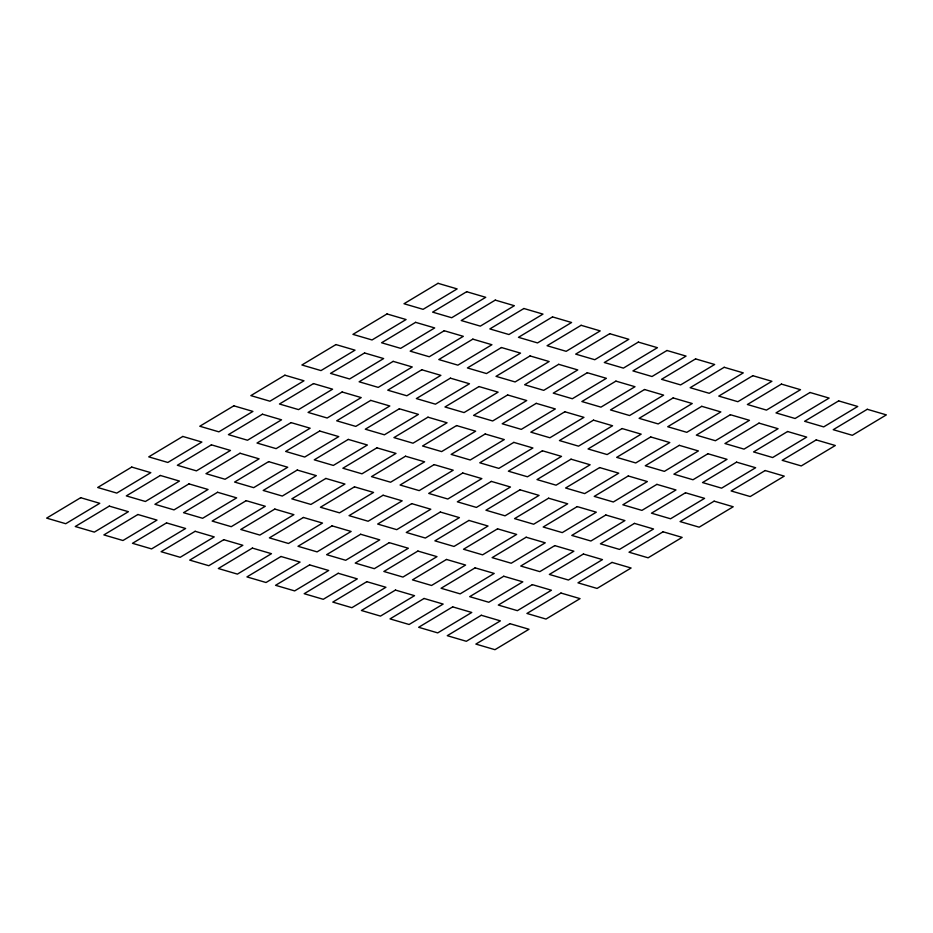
<?xml version="1.0" encoding="UTF-8"?>
<svg xmlns="http://www.w3.org/2000/svg" width="933" height="933" viewBox="0 0 933 933"><rect width="100%" height="100%" fill="white"/><g stroke="black" fill="none" stroke-linecap="round" stroke-linejoin="round"><path stroke-width="1.4" d="M80.681 497.697L46.65 518.118L65.73 523.716L99.761 503.307L80.681 497.697M131.74 467.071L97.697 487.493L116.777 493.091L150.808 472.669L131.74 467.071M182.786 436.446L148.755 456.867L167.835 462.465L201.866 442.044L182.786 436.446M233.833 405.82L199.802 426.241L218.882 431.839L252.913 411.418L233.833 405.82M284.892 375.194L250.86 395.615L269.929 401.213L303.971 380.792L284.892 375.194M335.938 344.569L301.907 364.99L320.987 370.588L355.018 350.167L335.938 344.569M386.997 313.943L352.954 334.364L372.034 339.962L406.065 319.541L386.997 313.943M438.044 283.317L404.012 303.738L423.092 309.336L457.123 288.915L438.044 283.317M109.301 506.106L75.27 526.515L94.338 532.113L128.381 511.704L109.301 506.106M160.348 475.468L126.317 495.889L145.396 501.488L179.428 481.066L160.348 475.468M211.406 444.843L177.363 465.264L196.443 470.862L230.474 450.441L211.406 444.843M262.453 414.217L228.422 434.638L247.502 440.236L281.533 419.815L262.453 414.217M313.5 383.591L279.468 404.012L298.548 409.61L332.58 389.189L313.5 383.591M364.558 352.966L330.527 373.387L349.595 378.985L383.638 358.564L364.558 352.966M415.605 322.34L381.574 342.761L400.654 348.359L434.685 327.938L415.605 322.34M466.663 291.714L432.62 312.135L451.7 317.733L485.731 297.312L466.663 291.714M137.909 514.503L103.878 534.912L122.958 540.51L156.989 520.101L137.909 514.503M188.967 483.877L154.936 504.286L174.004 509.885L208.047 489.475L188.967 483.877M240.014 453.24L205.983 473.661L225.063 479.259L259.094 458.838L240.014 453.24M291.073 422.614L257.03 443.035L276.11 448.633L310.141 428.212L291.073 422.614M342.119 391.988L308.088 412.409L327.168 418.007L361.199 397.586L342.119 391.988M393.178 361.363L359.135 381.784L378.215 387.382L412.246 366.961L393.178 361.363M444.225 330.737L410.193 351.158L429.262 356.756L463.304 336.335L444.225 330.737M495.271 300.111L461.24 320.532L480.32 326.13L514.351 305.709L495.271 300.111M166.529 522.9L132.498 543.309L151.578 548.907L185.609 528.498L166.529 522.9M217.587 492.274L183.544 512.683L202.624 518.281L236.655 497.872L217.587 492.274M268.634 461.637L234.603 482.058L253.671 487.656L287.714 467.246L268.634 461.637M319.681 431.011L285.65 451.432L304.729 457.03L338.761 436.609L319.681 431.011M370.739 400.385L336.696 420.806L355.776 426.404L389.807 405.983L370.739 400.385M421.786 369.76L387.755 390.181L406.835 395.779L440.866 375.358L421.786 369.76M472.844 339.134L438.802 359.555L457.881 365.153L491.913 344.732L472.844 339.134M523.891 308.508L489.86 328.929L508.928 334.527L542.971 314.106L523.891 308.508M195.149 531.297L161.106 551.706L180.186 557.304L214.217 536.895L195.149 531.297M246.195 500.671L212.164 521.081L231.244 526.678L265.275 506.269L246.195 500.671M297.254 470.045L263.211 490.455L282.291 496.053L316.322 475.643L297.254 470.045M348.301 439.408L314.269 459.829L333.338 465.427L367.38 445.006L348.301 439.408M399.347 408.782L365.316 429.203L384.396 434.801L418.427 414.38L399.347 408.782M450.406 378.157L416.363 398.578L435.443 404.176L469.474 383.755L450.406 378.157M501.453 347.531L467.421 367.952L486.501 373.55L520.532 353.129L501.453 347.531M552.511 316.905L518.468 337.326L537.548 342.924L571.579 322.503L552.511 316.905M223.757 539.694L189.726 560.115L208.805 565.713L242.837 545.292L223.757 539.694M274.815 509.068L240.772 529.477L259.852 535.076L293.883 514.666L274.815 509.068M325.862 478.442L291.831 498.852L310.911 504.45L344.942 484.04L325.862 478.442M376.92 447.817L342.877 468.226L361.957 473.824L395.989 453.415L376.92 447.817M427.967 417.179L393.936 437.6L413.004 443.198L447.047 422.777L427.967 417.179M479.014 386.554L444.983 406.975L464.063 412.573L498.094 392.152L479.014 386.554M530.072 355.928L496.029 376.349L515.109 381.947L549.14 361.526L530.072 355.928M581.119 325.302L547.088 345.723L566.168 351.321L600.199 330.9L581.119 325.302M252.377 548.091L218.345 568.512L237.414 574.11L271.456 553.689L252.377 548.091M303.423 517.465L269.392 537.875L288.472 543.484L322.503 523.063L303.423 517.465M354.482 486.839L320.439 507.249L339.519 512.847L373.55 492.437L354.482 486.839M405.528 456.214L371.497 476.623L390.577 482.221L424.608 461.812L405.528 456.214M456.587 425.576L422.544 445.997L441.624 451.595L475.655 431.186L456.587 425.576M507.634 394.951L473.602 415.372L492.671 420.97L526.713 400.549L507.634 394.951M558.68 364.325L524.649 384.746L543.729 390.344L577.76 369.923L558.68 364.325M609.739 333.699L575.696 354.12L594.776 359.718L628.807 339.297L609.739 333.699M280.996 556.488L246.953 576.909L266.033 582.507L300.064 562.086L280.996 556.488M332.043 525.862L298.012 546.283L317.08 551.881L351.123 531.46L332.043 525.862M383.09 495.236L349.059 515.646L368.138 521.244L402.17 500.834L383.09 495.236M434.148 464.611L400.105 485.02L419.185 490.618L453.216 470.209L434.148 464.611M485.195 433.985L451.164 454.394L470.244 459.992L504.275 439.583L485.195 433.985M536.253 403.348L502.211 423.769L521.29 429.367L555.322 408.946L536.253 403.348M587.3 372.722L553.269 393.143L572.337 398.741L606.38 378.32L587.3 372.722M638.347 342.096L604.316 362.517L623.396 368.115L657.427 347.694L638.347 342.096M309.604 564.885L275.573 585.306L294.653 590.904L328.684 570.483L309.604 564.885M360.663 534.259L326.62 554.68L345.7 560.278L379.731 539.857L360.663 534.259M411.71 503.633L377.678 524.054L396.747 529.652L430.789 509.231L411.71 503.633M462.756 473.008L428.725 493.417L447.805 499.015L481.836 478.606L462.756 473.008M513.815 442.382L479.784 462.791L498.852 468.389L532.895 447.98L513.815 442.382M564.862 411.756L530.83 432.166L549.91 437.764L583.941 417.354L564.862 411.756M615.92 381.119L581.877 401.54L600.957 407.138L634.988 386.717L615.92 381.119M666.967 350.493L632.936 370.914L652.004 376.512L686.047 356.091L666.967 350.493M338.224 573.282L304.193 593.703L323.261 599.301L357.304 578.88L338.224 573.282M389.271 542.656L355.24 563.077L374.32 568.675L408.351 548.254L389.271 542.656M440.329 512.03L406.287 532.451L425.366 538.049L459.398 517.628L440.329 512.03M491.376 481.405L457.345 501.814L476.413 507.424L510.456 487.003L491.376 481.405M542.423 450.779L508.392 471.188L527.472 476.786L561.503 456.377L542.423 450.779M593.481 420.153L559.45 440.563L578.518 446.161L612.561 425.751L593.481 420.153M644.528 389.516L610.497 409.937L629.577 415.535L663.608 395.125L644.528 389.516M695.586 358.89L661.544 379.311L680.624 384.909L714.655 364.488L695.586 358.89M366.832 581.679L332.801 602.1L351.881 607.698L385.912 587.277L366.832 581.679M417.891 551.053L383.86 571.474L402.928 577.072L436.971 556.651L417.891 551.053M468.937 520.427L434.906 540.848L453.986 546.446L488.017 526.025L468.937 520.427M519.996 489.802L485.953 510.223L505.033 515.821L539.064 495.4L519.996 489.802M571.043 459.176L537.011 479.585L556.08 485.183L590.123 464.774L571.043 459.176M622.089 428.55L588.058 448.96L607.138 454.558L641.169 434.148L622.089 428.55M673.148 397.924L639.117 418.334L658.185 423.932L692.228 403.522L673.148 397.924M724.195 367.287L690.163 387.708L709.243 393.306L743.274 372.885L724.195 367.287M395.452 590.076L361.421 610.497L380.489 616.095L414.532 595.674L395.452 590.076M446.499 559.45L412.468 579.871L431.547 585.469L465.579 565.048L446.499 559.45M497.557 528.824L463.526 549.245L482.594 554.843L516.637 534.422L497.557 528.824M548.604 498.199L514.573 518.62L533.653 524.218L567.684 503.797L548.604 498.199M599.662 467.573L565.62 487.994L584.699 493.592L618.731 473.171L599.662 467.573M650.709 436.947L616.678 457.357L635.746 462.955L669.789 442.545L650.709 436.947M701.756 406.321L667.725 426.731L686.805 432.329L720.836 411.919L701.756 406.321M752.814 375.696L718.783 396.105L737.851 401.703L771.894 381.294L752.814 375.696M424.072 598.473L390.029 618.894L409.109 624.492L443.14 604.071L424.072 598.473M475.119 567.847L441.087 588.268L460.156 593.866L494.198 573.445L475.119 567.847M526.165 537.221L492.134 557.642L511.214 563.24L545.245 542.819L526.165 537.221M577.224 506.596L543.193 527.017L562.261 532.615L596.304 512.194L577.224 506.596M628.271 475.97L594.239 496.391L613.319 501.989L647.35 481.568L628.271 475.97M679.329 445.344L645.286 465.754L664.366 471.363L698.397 450.942L679.329 445.344M730.376 414.719L696.345 435.128L715.413 440.726L749.456 420.316L730.376 414.719M781.422 384.093L747.391 404.502L766.471 410.1L800.502 389.691L781.422 384.093M452.68 606.87L418.649 627.291L437.729 632.889L471.76 612.468L452.68 606.87M503.738 576.244L469.696 596.665L488.775 602.263L522.807 581.842L503.738 576.244M554.785 545.618L520.754 566.039L539.822 571.637L573.865 551.216L554.785 545.618M605.832 514.993L571.801 535.414L590.881 541.012L624.912 520.591L605.832 514.993M656.89 484.367L622.859 504.788L641.927 510.386L675.97 489.965L656.89 484.367M707.937 453.741L673.906 474.162L692.986 479.76L727.017 459.339L707.937 453.741M758.995 423.115L724.953 443.525L744.033 449.123L778.064 428.714L758.995 423.115M810.042 392.49L776.011 412.899L795.091 418.497L829.122 398.088L810.042 392.49M481.3 615.267L447.269 635.688L466.337 641.286L500.38 620.865L481.3 615.267M532.346 584.641L498.315 605.062L517.395 610.66L551.426 590.239L532.346 584.641M583.405 554.015L549.362 574.436L568.442 580.034L602.473 559.613L583.405 554.015M634.452 523.39L600.42 543.811L619.5 549.409L653.532 528.988L634.452 523.39M685.498 492.764L651.467 513.185L670.547 518.783L704.578 498.362L685.498 492.764M736.557 462.138L702.526 482.559L721.594 488.157L755.637 467.736L736.557 462.138M787.604 431.512L753.572 451.934L772.652 457.532L806.683 437.111L787.604 431.512M838.662 400.887L804.619 421.296L823.699 426.894L857.73 406.485L838.662 400.887M509.908 623.664L475.877 644.085L494.957 649.683L528.988 629.262L509.908 623.664M560.966 593.038L526.935 613.459L546.003 619.057L580.046 598.636L560.966 593.038M612.013 562.412L577.982 582.833L597.062 588.431L631.093 568.01L612.013 562.412M663.071 531.787L629.029 552.208L648.108 557.806L682.14 537.385L663.071 531.787M714.118 501.161L680.087 521.582L699.167 527.18L733.198 506.759L714.118 501.161M765.165 470.535L731.134 490.956L750.214 496.554L784.245 476.133L765.165 470.535M816.223 439.909L782.192 460.331L801.26 465.929L835.303 445.507L816.223 439.909M867.27 409.284L833.239 429.693L852.319 435.303L886.35 414.882L867.27 409.284"/></g></svg>
